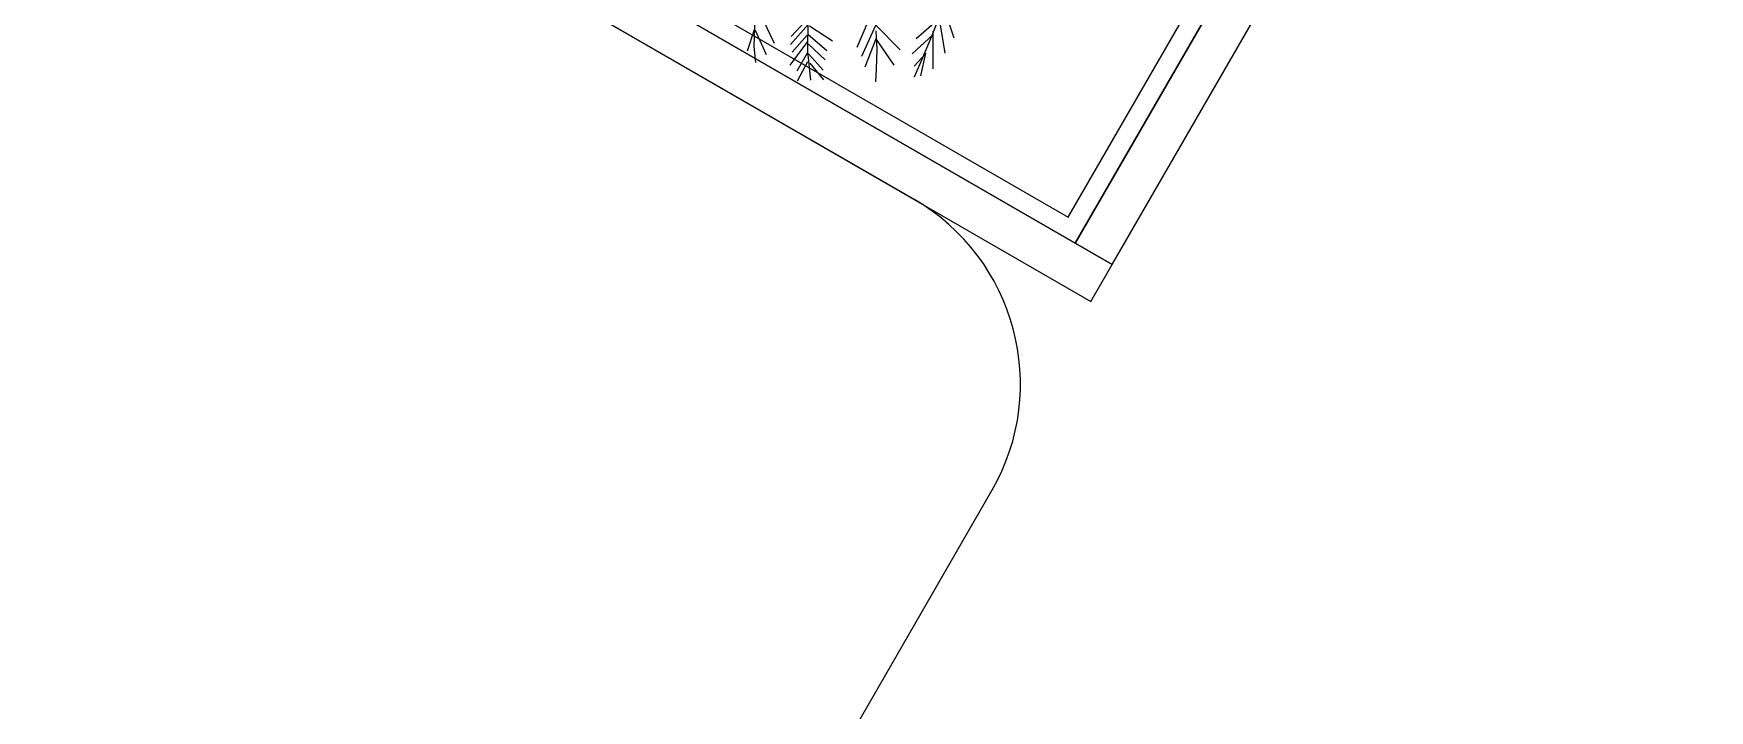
# Model space of a CAD drawing. Header units: millimetres. Extents: x 1993 to 4093, y 1262 to 2017.
# Drawn here: x 3666.42 to 3689.99, y 1500.1 to 1509.62 of the extents above; entities that cross this region are included whole.
import ezdxf

# ---------------------------------------------------------------- set-up
doc = ezdxf.new("R2010")
doc.units = ezdxf.units.MM
doc.layers.add('LOW HEIGHT STORAGE WITH PLANTER BOX', color=251, linetype='Continuous', lineweight=25)
doc.layers.add('WORKSTATION - Y SHAPED', color=251, linetype='Continuous', lineweight=25)

# ---------------------------------------------------------------- blocks, each defined once
blk = doc.blocks.new('WORKSTAION HEXA 4FT')
at = {"layer": 'WORKSTATION - Y SHAPED'}
for p, q in [((-10.856, 33), (-31.981, 33)), ((-7.856, 5.713), (-7.856, 30))]:
    blk.add_line(p, q, dxfattribs=at)
blk.add_arc((-10.856, 30), 3, 0, 90, dxfattribs=at)
blk = doc.blocks.new('LHS 4FT')
at = {"layer": 'LOW HEIGHT STORAGE WITH PLANTER BOX', "ltscale": 0.7}
for p, q in [((-9, -24), (-9, 24)), ((-9, 24), (-8.4, 24)), ((-8.4, 24), (8.4, 24)), ((-8.4, 23.4), (-8.4, 24)), ((-8.4, 24), (-8.4, -24)), ((8.4, 23.4), (-8.4, 23.4))]:
    blk.add_line(p, q, dxfattribs=at)
at = {"layer": 'LOW HEIGHT STORAGE WITH PLANTER BOX', "ltscale": 0.1}
for p, q in [((-8.4, -23.4), (-8.4, 23.4)), ((-8.4, 23.4), (7.801, 23.4)), ((-8.133, -23.133), (-8.133, 23.133)), ((-8.133, 23.133), (7.534, 23.133))]:
    blk.add_line(p, q, dxfattribs=at)
at = {"layer": 'LOW HEIGHT STORAGE WITH PLANTER BOX'}
for p, q in [((-7.139, 20.238), (-7.45, 20.339)), ((-6.818, 20.174), (-7.276, 20.44)), ((-6.626, 20.165), (-7.001, 20.476)), ((-6.424, 20.11), (-6.754, 20.476)), ((-7.215, 20.238), (-7.513, 20.271)), ((-7.139, 20.247), (-7.377, 20.192)), ((-6.864, 20.201), (-7.239, 20.082)), ((-6.891, 20.197), (-7.215, 20.238)), ((-6.626, 20.165), (-7.029, 20.027)), ((-6.64, 20.156), (-6.891, 20.197)), ((-7.683, 19.755), (-7.84, 19.832)), ((-7.32, 19.548), (-7.509, 19.938)), ((-7.146, 19.432), (-7.277, 19.91)), ((-7.305, 19.533), (-7.737, 19.599)), ((-7.433, 19.617), (-7.683, 19.755)), ((-7.215, 19.479), (-7.433, 19.617)), ((-7.155, 19.435), (-7.63, 19.486)), ((-6.96, 19.294), (-7.554, 19.365)), ((-8.073, 18.901), (-8.183, 19.185)), ((-7.972, 18.828), (-8.064, 19.112)), ((-8.073, 18.864), (-8.384, 18.873)), ((-7.947, 18.79), (-8.274, 19.029)), ((-7.853, 18.754), (-7.926, 19.066)), ((-7.734, 18.672), (-7.798, 19.02)), ((-7.624, 18.635), (-7.642, 19.02)), ((-7.972, 18.8), (-8.265, 18.8)), ((-7.826, 18.718), (-8.238, 18.672)), ((-7.752, 18.672), (-8.064, 18.608)), ((-7.549, 18.568), (-7.947, 18.79)), ((-7.615, 18.608), (-7.981, 18.534)), ((-7.514, 18.571), (-7.88, 18.489)), ((-8.263, 18.104), (-8.447, 18.235)), ((-8.055, 18.003), (-8.275, 18.309)), ((-7.749, 17.841), (-8.083, 18.325)), ((-8.058, 17.99), (-8.37, 18.053)), ((-7.796, 17.852), (-8.263, 18.104))]:
    blk.add_line(p, q, dxfattribs=at)

msp = doc.modelspace()

# ---------------------------------------------------------------- block references
at = {"layer": 'LOW HEIGHT STORAGE WITH PLANTER BOX', "xscale": -1, "rotation": 240}
msp.add_blockref('LHS 4FT', (3665.005, 1525.65), dxfattribs=at)
at = {"layer": 'WORKSTATION - Y SHAPED', "rotation": 329.9999999999847}
msp.add_blockref('WORKSTAION HEXA 4FT', (3671.701, 1473.287), dxfattribs=at)

doc.saveas('drawing.dxf')
